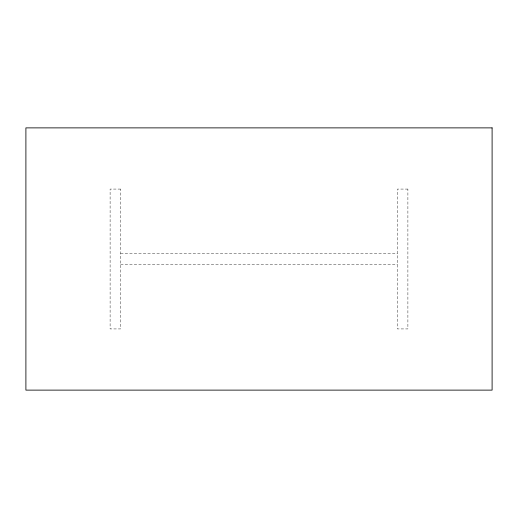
<?xml version="1.0" encoding="UTF-8"?>
<svg xmlns="http://www.w3.org/2000/svg" width="518" height="518" viewBox="0 0 518 518"><rect width="100%" height="100%" fill="white"/><g stroke="black" fill="none" stroke-linecap="round" stroke-linejoin="round"><path stroke-width="0.39" stroke-dasharray="2.59 1.94" d="M120.597 253.755L397.403 253.755M120.597 264.245L397.403 264.245M120.597 189.07L110.107 189.07L110.107 328.93L120.597 328.93L120.597 189.07M407.893 189.07L397.403 189.07L397.403 328.93L407.893 328.93L407.893 189.07"/><path stroke-width="0.78" d="M492.1 127.881L25.9 127.881L25.9 390.119L492.1 390.119L492.1 127.881"/></g></svg>
